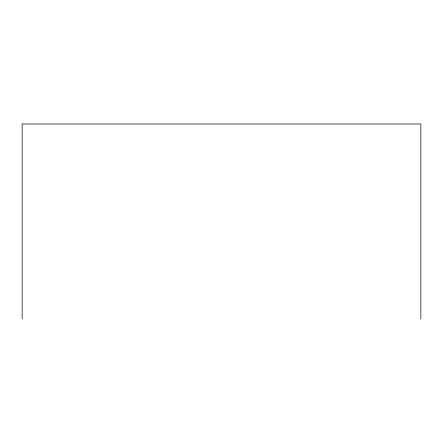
<?xml version="1.0" encoding="UTF-8"?>
<svg xmlns="http://www.w3.org/2000/svg" width="443" height="443" viewBox="0 0 443 443"><rect width="100%" height="100%" fill="white"/><g stroke="black" fill="none" stroke-linecap="round" stroke-linejoin="round"><path stroke-width="0.66" d="M420.85 318.999L420.85 124.001L22.15 124.001L22.15 318.999"/></g></svg>
